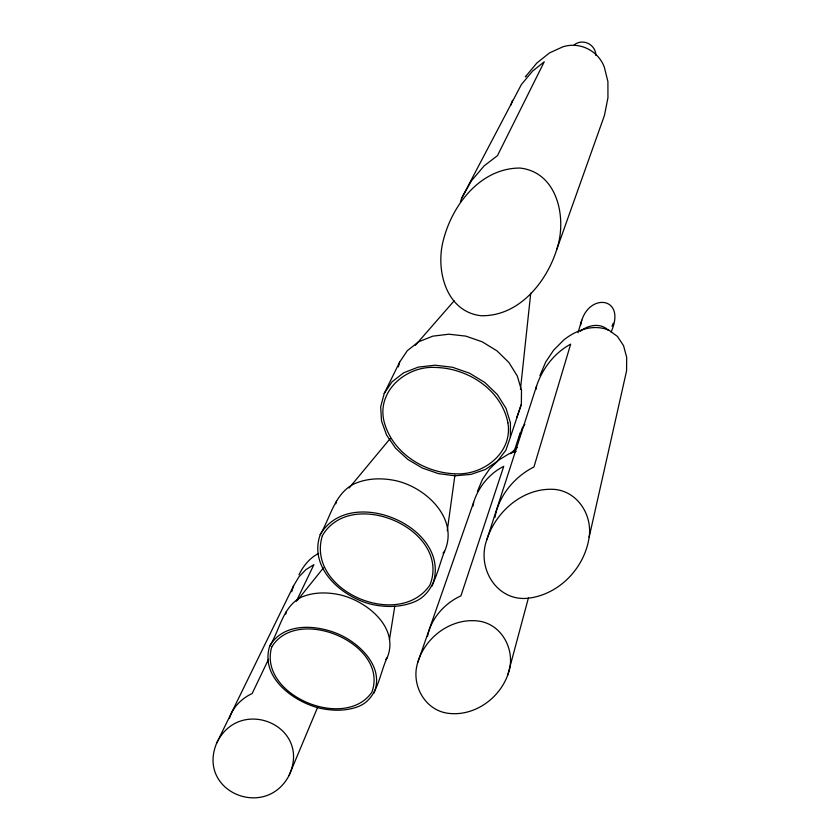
<?xml version="1.0" encoding="UTF-8"?>
<svg xmlns="http://www.w3.org/2000/svg" width="840" height="840" viewBox="0 0 840 840"><rect width="100%" height="100%" fill="white"/><g stroke="black" fill="none" stroke-linecap="round" stroke-linejoin="round"><path stroke-width="1.26" d="M510.363 437.209L510.447 422.888L506.006 408.303L497.28 394.485L484.817 382.473L469.518 373.17L452.487 367.258L434.994 365.201L418.32 367.101L403.662 372.792L392.049 381.791L384.237 393.414L380.678 406.802L381.518 421.019L386.61 435.099L395.556 448.151L407.715 459.354L422.3 468.017L438.386 473.613L454.965 475.786L470.978 474.39L485.425 469.455L497.332 461.265L505.858 450.293L510.363 437.209L521.346 404.334L521.504 390.285L517.293 376.016L508.925 362.534L496.965 350.847L482.233 341.817L465.822 336.126L448.928 334.205L432.8 336.157L418.593 341.806L407.295 350.69L399.651 362.124L384.237 393.414M520.443 389.445L530.744 293.097M447.248 530.67L454.955 474.989M427.466 636.594C430.899 618.576 444.423 603.393 460.919 595.865L503.738 466.358C489.258 473.582 478.506 486.98 473.624 502.32L417.837 662.203C410.55 684.243 424.651 710.567 448.476 713.339C474.18 716.468 499.17 698.775 507.78 674.898L528.444 597.828M389.424 639.786L394.8 606.197M472.973 506.121L473.624 502.32M494.959 517.367C498.803 495.611 514.416 476.816 533.946 466.967L570.665 344.148C554.348 352.968 542.441 368.477 536.592 385.938L486.969 539.343C475.839 568.848 498.183 603.992 531.405 597.765C561.078 592.673 584.913 566.716 589.145 537.169L626.567 370.902L626.692 357.336L623.563 345.702L617.463 336.431L608.979 330.267M519.351 437.241L522.071 428.348L524.811 424.337M556.742 249.491C567.21 218.831 557.949 172.221 519.981 168.053C480.669 168.032 452.393 204.603 443.447 239.862C435.298 269.272 445.683 311.504 480.827 315.714C518.458 316.712 546.378 282.692 556.742 249.491L604.453 115.406L607.95 97.755L607.908 81.511L604.286 67.032C598.08 50.589 579.758 41.465 562.947 46.788L549.476 52.931L536.823 63.042L525.346 76.87L525.777 76.356M535.909 389.498L536.592 385.938M580.629 325.311C586.121 292.246 627.449 295.428 611.09 332.031M507.78 674.898C516.841 652.218 502.751 623.543 477.477 620.928C450.954 618.082 425.376 637.087 417.837 662.203M269.714 646.086C259.959 676.756 292.582 701.253 318.959 707.994C331.832 710.955 345.419 711.344 357.945 706.702C378.21 699.017 378.998 674.447 387.261 657.562C399.473 627.375 366.807 601.178 340.294 594.888C327.317 592.043 313.572 591.927 301.193 597.261C282.681 606.679 279.856 629.895 269.714 646.086C283.542 621.915 317.31 624.666 339.413 634.525C360.78 644.133 384.856 667.968 373.842 693.178M285.757 614.135L286.346 611.699M320.219 534.66C308.364 567.998 341.995 597.335 371.763 604.37C385.865 607.499 400.743 607.436 414.257 601.902C434.931 593.502 437.115 569.289 444.644 551.187C459.144 518.49 425.702 487.221 395.703 480.669C381.455 477.666 366.387 478.076 353.062 484.397C334.299 494.582 330.33 517.619 320.219 534.66C350.28 482.832 454.755 528.413 432.096 586.016M335.832 503.79L336.462 501.312M398.36 366.901L399.651 362.124M578.014 332.756L581.7 320.219M296.32 601.314L313.897 564.659L306.096 569.478L298.925 576.828L293.632 585.679L216.605 743.274C196.728 791.595 265.398 820.26 289.012 775.582L317.804 706.902M229.394 718.525C232.669 707.332 241.647 698.387 252.116 693.567L268.548 659.264M291.701 591.749L293.632 585.679M514.196 451.259L520.212 432.757M460.404 201.905L461.675 198.177L521.346 84.599L532.549 71.117L544.247 61.793L497.469 155.631L484.124 165.879L471.471 180.779L461.675 198.177M516.915 417.186L521.346 404.334M510.836 105.126L512.516 100.317M289.012 775.582C312.302 725.687 239.316 695.069 216.605 743.274M477.414 491.463L482.433 479.419L489.647 468.856L498.509 460.31M539.921 375.648L545.706 361.998L553.634 350.165L564.018 339.749C576.429 329.921 593.544 323.705 608.885 330.236M486.969 539.343C496.156 510.899 523.856 487.158 554.747 489.416C577.804 491.663 592.462 515.162 589.145 537.169M611.993 326.193L613.337 323.19M298.935 574.833C303.261 566.002 309.75 557.844 318.707 553.392M443.037 553.214L444.644 551.187M297.213 600.579L323.453 567.872M385.675 659.516L387.261 657.562M349.115 488.019L390.159 438.606M415.338 345.293L454.178 300.804M510.163 453.653L517.251 447.594M580.22 331.359C587.948 325.017 600.505 322.476 608.223 330.183M498.74 460.089L509.05 453.757L516.159 451.469M574.182 44.867C582.939 38.052 595.76 44.51 595.885 55.503M507.906 422.856C513.019 453.096 482.759 475.902 454.598 473.76C423.465 472.531 391.755 452.34 383.954 421.05C376.782 390.653 406.581 365.663 435.393 367.447C467.828 368.109 501.459 389.687 507.906 422.856M271.73 646.989C257.764 694.533 344.463 731.482 371.847 692.275C389.529 643.954 297.444 604.579 271.73 646.989M322.381 535.658C305.487 590.205 398.706 630.798 429.944 585.029C451.637 529.673 351.33 485.909 322.381 535.658"/></g></svg>
